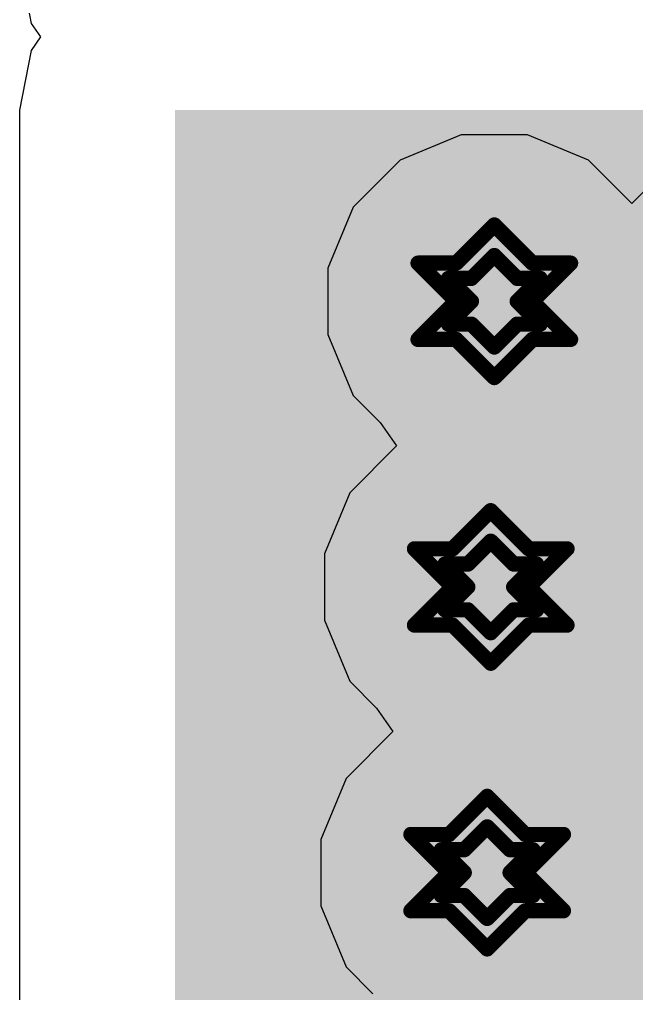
# Model space of a CAD drawing. Header units: inches. Extents: x -5 to 5328, y -4 to 5281.
# Drawn here: x 49.121 to 51.176, y 46.347 to 49.589 of the extents above; entities that cross this region are included whole.
import ezdxf

# ---------------------------------------------------------------- set-up
doc = ezdxf.new("R2010")
doc.units = ezdxf.units.IN
for name, color, linetype in [('Bottom Layer', 5, 'Continuous'), ('Bottom Solder', 6, 'Continuous'), ('Drill Drawing', 1, 'Continuous'), ('Layer 1', 16, 'Continuous'), ('Layer 2', 76, 'Continuous'), ('Top Layer', 1, 'Continuous'), ('Top Solder', 216, 'Continuous'), ('Via Holes', 16, 'Continuous')]:
    doc.layers.add(name, color=color, linetype=linetype)

msp = doc.modelspace()

# ---------------------------------------------------------------- hatches: boundary and pattern name
at = {"layer": 'Bottom Layer'}
h = msp.add_hatch(color=5, dxfattribs=at)
edge = h.paths.add_edge_path()
edge.add_arc((50.7022, 48.6512), 0.3, 0, 360)
h = msp.add_hatch(color=5, dxfattribs=at)
edge = h.paths.add_edge_path()
edge.add_arc((50.6903, 47.7001), 0.3, 0, 360)
h = msp.add_hatch(color=5, dxfattribs=at)
edge = h.paths.add_edge_path()
edge.add_arc((50.6784, 46.7491), 0.3, 0, 360)
at = {"layer": 'Bottom Solder'}
h = msp.add_hatch(color=6, dxfattribs=at)
edge = h.paths.add_edge_path()
edge.add_arc((50.7022, 48.6512), 0.4016, 0, 360)
h = msp.add_hatch(color=6, dxfattribs=at)
edge = h.paths.add_edge_path()
edge.add_arc((50.6903, 47.7001), 0.4016, 0, 360)
h = msp.add_hatch(color=6, dxfattribs=at)
edge = h.paths.add_edge_path()
edge.add_arc((50.6784, 46.7491), 0.4016, 0, 360)
at = {"layer": 'Layer 1'}
h = msp.add_hatch(color=16, dxfattribs=at)
edge = h.paths.add_edge_path()
edge.add_arc((50.7022, 48.6512), 0.3, 0, 360)
h = msp.add_hatch(color=16, dxfattribs=at)
edge = h.paths.add_edge_path()
edge.add_arc((50.6903, 47.7001), 0.3, 0, 360)
h = msp.add_hatch(color=16, dxfattribs=at)
edge = h.paths.add_edge_path()
edge.add_arc((50.6784, 46.7491), 0.3, 0, 360)
at = {"layer": 'Layer 2'}
h = msp.add_hatch(color=76, dxfattribs=at)
edge = h.paths.add_edge_path()
edge.add_arc((50.7022, 48.6512), 0.3, 0, 360)
h = msp.add_hatch(color=76, dxfattribs=at)
edge = h.paths.add_edge_path()
edge.add_arc((50.6903, 47.7001), 0.3, 0, 360)
h = msp.add_hatch(color=76, dxfattribs=at)
edge = h.paths.add_edge_path()
edge.add_arc((50.6784, 46.7491), 0.3, 0, 360)
at = {"layer": 'Top Layer'}
msp.add_hatch(color=1, dxfattribs=at).paths.add_polyline_path([(49.6391, 44.2378), (57.1392, 44.2378), (57.1392, 49.2878), (49.6391, 49.2878)])
h = msp.add_hatch(color=1, dxfattribs=at)
edge = h.paths.add_edge_path()
edge.add_arc((50.7022, 48.6512), 0.3, 0, 360)
h = msp.add_hatch(color=1, dxfattribs=at)
edge = h.paths.add_edge_path()
edge.add_arc((50.6903, 47.7001), 0.3, 0, 360)
h = msp.add_hatch(color=1, dxfattribs=at)
edge = h.paths.add_edge_path()
edge.add_arc((50.6784, 46.7491), 0.3, 0, 360)
at = {"layer": 'Top Solder'}
h = msp.add_hatch(color=216, dxfattribs=at)
edge = h.paths.add_edge_path()
edge.add_arc((50.7022, 48.6512), 0.4016, 0, 360)
h = msp.add_hatch(color=216, dxfattribs=at)
edge = h.paths.add_edge_path()
edge.add_arc((50.6903, 47.7001), 0.4016, 0, 360)
h = msp.add_hatch(color=216, dxfattribs=at)
edge = h.paths.add_edge_path()
edge.add_arc((50.6784, 46.7491), 0.4016, 0, 360)
at = {"layer": 'Via Holes'}
h = msp.add_hatch(color=7, dxfattribs=at)
edge = h.paths.add_edge_path()
edge.add_arc((50.7022, 48.6512), 0.15, 0, 360)
h = msp.add_hatch(color=7, dxfattribs=at)
edge = h.paths.add_edge_path()
edge.add_arc((50.6903, 47.7001), 0.15, 0, 360)
h = msp.add_hatch(color=7, dxfattribs=at)
edge = h.paths.add_edge_path()
edge.add_arc((50.6784, 46.7491), 0.15, 0, 360)

# ---------------------------------------------------------------- linework, layer by layer
at = {"layer": 'Bottom Layer'}
for p, q in [((50.592, 49.2052), (50.3884, 49.1208)), ((50.8124, 49.2052), (50.592, 49.2052)), ((51.016, 49.1208), (50.8124, 49.2052)), ((50.3884, 49.1208), (50.2326, 48.965)), ((51.1597, 48.9772), (51.016, 49.1208)), ((51.3034, 49.1208), (51.1597, 48.9772)), ((50.2326, 48.965), (50.1482, 48.7614)), ((50.1482, 48.7614), (50.1482, 48.541)), ((50.1482, 48.541), (50.2326, 48.3374)), ((50.2326, 48.3374), (50.3219, 48.248)), ((50.3219, 48.248), (50.3765, 48.1698)), ((50.3765, 48.1698), (50.2206, 48.014)), ((50.2206, 48.014), (50.1363, 47.8103)), ((50.1363, 47.8103), (50.1363, 47.5899)), ((50.1363, 47.5899), (50.2206, 47.3863)), ((50.2206, 47.3863), (50.31, 47.297)), ((50.31, 47.297), (50.3645, 47.2188)), ((50.3645, 47.2188), (50.2087, 47.0629)), ((50.2087, 47.0629), (50.1244, 46.8593)), ((50.1244, 46.8593), (50.1244, 46.6389)), ((50.1244, 46.6389), (50.2087, 46.4353)), ((50.2087, 46.4353), (50.2981, 46.3459))]:
    msp.add_line(p, q, dxfattribs=at)
at = {"layer": 'Drill Drawing'}
for points in [[(50.5752, 48.7782, 0.0508, 0.0508, 0), (50.7022, 48.9052, 0.0508, 0.0508, 0)], [(50.7022, 48.9052, 0.0508, 0.0508, 0), (50.8292, 48.7782, 0.0508, 0.0508, 0)], [(50.4482, 48.7782, 0.0508, 0.0508, 0), (50.5752, 48.6512, 0.0508, 0.0508, 0)], [(50.4482, 48.7782, 0.0508, 0.0508, 0), (50.5752, 48.7782, 0.0508, 0.0508, 0)], [(50.626, 48.7274, 0.0508, 0.0508, 0), (50.7022, 48.8036, 0.0508, 0.0508, 0)], [(50.7022, 48.8036, 0.0508, 0.0508, 0), (50.7784, 48.7274, 0.0508, 0.0508, 0)], [(50.8292, 48.7782, 0.0508, 0.0508, 0), (50.9562, 48.7782, 0.0508, 0.0508, 0)], [(50.8292, 48.6512, 0.0508, 0.0508, 0), (50.9562, 48.7782, 0.0508, 0.0508, 0)], [(50.5498, 48.7274, 0.0508, 0.0508, 0), (50.626, 48.6512, 0.0508, 0.0508, 0)], [(50.5498, 48.7274, 0.0508, 0.0508, 0), (50.626, 48.7274, 0.0508, 0.0508, 0)], [(50.7784, 48.7274, 0.0508, 0.0508, 0), (50.8546, 48.7274, 0.0508, 0.0508, 0)], [(50.7784, 48.6512, 0.0508, 0.0508, 0), (50.8546, 48.7274, 0.0508, 0.0508, 0)], [(50.4482, 48.5242, 0.0508, 0.0508, 0), (50.5752, 48.6512, 0.0508, 0.0508, 0)], [(50.5498, 48.575, 0.0508, 0.0508, 0), (50.626, 48.6512, 0.0508, 0.0508, 0)], [(50.7784, 48.6512, 0.0508, 0.0508, 0), (50.8546, 48.575, 0.0508, 0.0508, 0)], [(50.8292, 48.6512, 0.0508, 0.0508, 0), (50.9562, 48.5242, 0.0508, 0.0508, 0)], [(50.5498, 48.575, 0.0508, 0.0508, 0), (50.626, 48.575, 0.0508, 0.0508, 0)], [(50.626, 48.575, 0.0508, 0.0508, 0), (50.7022, 48.4988, 0.0508, 0.0508, 0)], [(50.7022, 48.4988, 0.0508, 0.0508, 0), (50.7784, 48.575, 0.0508, 0.0508, 0)], [(50.7784, 48.575, 0.0508, 0.0508, 0), (50.8546, 48.575, 0.0508, 0.0508, 0)], [(50.4482, 48.5242, 0.0508, 0.0508, 0), (50.5752, 48.5242, 0.0508, 0.0508, 0)], [(50.5752, 48.5242, 0.0508, 0.0508, 0), (50.7022, 48.3972, 0.0508, 0.0508, 0)], [(50.7022, 48.3972, 0.0508, 0.0508, 0), (50.8292, 48.5242, 0.0508, 0.0508, 0)], [(50.8292, 48.5242, 0.0508, 0.0508, 0), (50.9562, 48.5242, 0.0508, 0.0508, 0)], [(50.5633, 47.8271, 0.0508, 0.0508, 0), (50.6903, 47.9541, 0.0508, 0.0508, 0)], [(50.6903, 47.9541, 0.0508, 0.0508, 0), (50.8173, 47.8271, 0.0508, 0.0508, 0)], [(50.6141, 47.7763, 0.0508, 0.0508, 0), (50.6903, 47.8525, 0.0508, 0.0508, 0)], [(50.6903, 47.8525, 0.0508, 0.0508, 0), (50.7665, 47.7763, 0.0508, 0.0508, 0)], [(50.4363, 47.8271, 0.0508, 0.0508, 0), (50.5633, 47.7001, 0.0508, 0.0508, 0)], [(50.4363, 47.8271, 0.0508, 0.0508, 0), (50.5633, 47.8271, 0.0508, 0.0508, 0)], [(50.8173, 47.8271, 0.0508, 0.0508, 0), (50.9443, 47.8271, 0.0508, 0.0508, 0)], [(50.8173, 47.7001, 0.0508, 0.0508, 0), (50.9443, 47.8271, 0.0508, 0.0508, 0)], [(50.5379, 47.7763, 0.0508, 0.0508, 0), (50.6141, 47.7001, 0.0508, 0.0508, 0)], [(50.5379, 47.7763, 0.0508, 0.0508, 0), (50.6141, 47.7763, 0.0508, 0.0508, 0)], [(50.7665, 47.7763, 0.0508, 0.0508, 0), (50.8427, 47.7763, 0.0508, 0.0508, 0)], [(50.7665, 47.7001, 0.0508, 0.0508, 0), (50.8427, 47.7763, 0.0508, 0.0508, 0)], [(50.4363, 47.5731, 0.0508, 0.0508, 0), (50.5633, 47.7001, 0.0508, 0.0508, 0)], [(50.5379, 47.6239, 0.0508, 0.0508, 0), (50.6141, 47.7001, 0.0508, 0.0508, 0)], [(50.7665, 47.7001, 0.0508, 0.0508, 0), (50.8427, 47.6239, 0.0508, 0.0508, 0)], [(50.8173, 47.7001, 0.0508, 0.0508, 0), (50.9443, 47.5731, 0.0508, 0.0508, 0)], [(50.5379, 47.6239, 0.0508, 0.0508, 0), (50.6141, 47.6239, 0.0508, 0.0508, 0)], [(50.6141, 47.6239, 0.0508, 0.0508, 0), (50.6903, 47.5477, 0.0508, 0.0508, 0)], [(50.6903, 47.5477, 0.0508, 0.0508, 0), (50.7665, 47.6239, 0.0508, 0.0508, 0)], [(50.7665, 47.6239, 0.0508, 0.0508, 0), (50.8427, 47.6239, 0.0508, 0.0508, 0)], [(50.4363, 47.5731, 0.0508, 0.0508, 0), (50.5633, 47.5731, 0.0508, 0.0508, 0)], [(50.5633, 47.5731, 0.0508, 0.0508, 0), (50.6903, 47.4461, 0.0508, 0.0508, 0)], [(50.6903, 47.4461, 0.0508, 0.0508, 0), (50.8173, 47.5731, 0.0508, 0.0508, 0)], [(50.8173, 47.5731, 0.0508, 0.0508, 0), (50.9443, 47.5731, 0.0508, 0.0508, 0)], [(50.5514, 46.8761, 0.0508, 0.0508, 0), (50.6784, 47.0031, 0.0508, 0.0508, 0)], [(50.6784, 47.0031, 0.0508, 0.0508, 0), (50.8054, 46.8761, 0.0508, 0.0508, 0)], [(50.6022, 46.8253, 0.0508, 0.0508, 0), (50.6784, 46.9015, 0.0508, 0.0508, 0)], [(50.6784, 46.9015, 0.0508, 0.0508, 0), (50.7546, 46.8253, 0.0508, 0.0508, 0)], [(50.4244, 46.8761, 0.0508, 0.0508, 0), (50.5514, 46.7491, 0.0508, 0.0508, 0)], [(50.4244, 46.8761, 0.0508, 0.0508, 0), (50.5514, 46.8761, 0.0508, 0.0508, 0)], [(50.8054, 46.8761, 0.0508, 0.0508, 0), (50.9324, 46.8761, 0.0508, 0.0508, 0)], [(50.8054, 46.7491, 0.0508, 0.0508, 0), (50.9324, 46.8761, 0.0508, 0.0508, 0)], [(50.526, 46.8253, 0.0508, 0.0508, 0), (50.6022, 46.7491, 0.0508, 0.0508, 0)], [(50.526, 46.8253, 0.0508, 0.0508, 0), (50.6022, 46.8253, 0.0508, 0.0508, 0)], [(50.7546, 46.8253, 0.0508, 0.0508, 0), (50.8308, 46.8253, 0.0508, 0.0508, 0)], [(50.7546, 46.7491, 0.0508, 0.0508, 0), (50.8308, 46.8253, 0.0508, 0.0508, 0)], [(50.4244, 46.6221, 0.0508, 0.0508, 0), (50.5514, 46.7491, 0.0508, 0.0508, 0)], [(50.526, 46.6729, 0.0508, 0.0508, 0), (50.6022, 46.7491, 0.0508, 0.0508, 0)], [(50.7546, 46.7491, 0.0508, 0.0508, 0), (50.8308, 46.6729, 0.0508, 0.0508, 0)], [(50.8054, 46.7491, 0.0508, 0.0508, 0), (50.9324, 46.6221, 0.0508, 0.0508, 0)], [(50.526, 46.6729, 0.0508, 0.0508, 0), (50.6022, 46.6729, 0.0508, 0.0508, 0)], [(50.6022, 46.6729, 0.0508, 0.0508, 0), (50.6784, 46.5967, 0.0508, 0.0508, 0)], [(50.6784, 46.5967, 0.0508, 0.0508, 0), (50.7546, 46.6729, 0.0508, 0.0508, 0)], [(50.7546, 46.6729, 0.0508, 0.0508, 0), (50.8308, 46.6729, 0.0508, 0.0508, 0)], [(50.4244, 46.6221, 0.0508, 0.0508, 0), (50.5514, 46.6221, 0.0508, 0.0508, 0)], [(50.5514, 46.6221, 0.0508, 0.0508, 0), (50.6784, 46.4951, 0.0508, 0.0508, 0)], [(50.6784, 46.4951, 0.0508, 0.0508, 0), (50.8054, 46.6221, 0.0508, 0.0508, 0)], [(50.8054, 46.6221, 0.0508, 0.0508, 0), (50.9324, 46.6221, 0.0508, 0.0508, 0)]]:
    msp.add_lwpolyline(points, format="xyseb", dxfattribs=at)
for points in [[(50.6895, 48.9052, 0.0254, 0.0254, 1), (50.7149, 48.9052, 0.0254, 0.0254, 1)], [(50.6895, 48.9052, 0.0254, 0.0254, 1), (50.7149, 48.9052, 0.0254, 0.0254, 1)], [(50.4355, 48.7782, 0.0254, 0.0254, 1), (50.4609, 48.7782, 0.0254, 0.0254, 1)], [(50.4355, 48.7782, 0.0254, 0.0254, 1), (50.4609, 48.7782, 0.0254, 0.0254, 1)], [(50.5625, 48.7782, 0.0254, 0.0254, 1), (50.5879, 48.7782, 0.0254, 0.0254, 1)], [(50.5625, 48.7782, 0.0254, 0.0254, 1), (50.5879, 48.7782, 0.0254, 0.0254, 1)], [(50.6895, 48.8036, 0.0254, 0.0254, 1), (50.7149, 48.8036, 0.0254, 0.0254, 1)], [(50.6895, 48.8036, 0.0254, 0.0254, 1), (50.7149, 48.8036, 0.0254, 0.0254, 1)], [(50.8165, 48.7782, 0.0254, 0.0254, 1), (50.8419, 48.7782, 0.0254, 0.0254, 1)], [(50.8165, 48.7782, 0.0254, 0.0254, 1), (50.8419, 48.7782, 0.0254, 0.0254, 1)], [(50.9435, 48.7782, 0.0254, 0.0254, 1), (50.9689, 48.7782, 0.0254, 0.0254, 1)], [(50.9435, 48.7782, 0.0254, 0.0254, 1), (50.9689, 48.7782, 0.0254, 0.0254, 1)], [(50.5371, 48.7274, 0.0254, 0.0254, 1), (50.5625, 48.7274, 0.0254, 0.0254, 1)], [(50.5371, 48.7274, 0.0254, 0.0254, 1), (50.5625, 48.7274, 0.0254, 0.0254, 1)], [(50.6133, 48.7274, 0.0254, 0.0254, 1), (50.6387, 48.7274, 0.0254, 0.0254, 1)], [(50.6133, 48.7274, 0.0254, 0.0254, 1), (50.6387, 48.7274, 0.0254, 0.0254, 1)], [(50.7657, 48.7274, 0.0254, 0.0254, 1), (50.7911, 48.7274, 0.0254, 0.0254, 1)], [(50.7657, 48.7274, 0.0254, 0.0254, 1), (50.7911, 48.7274, 0.0254, 0.0254, 1)], [(50.8419, 48.7274, 0.0254, 0.0254, 1), (50.8673, 48.7274, 0.0254, 0.0254, 1)], [(50.8419, 48.7274, 0.0254, 0.0254, 1), (50.8673, 48.7274, 0.0254, 0.0254, 1)], [(50.5625, 48.6512, 0.0254, 0.0254, 1), (50.5879, 48.6512, 0.0254, 0.0254, 1)], [(50.5625, 48.6512, 0.0254, 0.0254, 1), (50.5879, 48.6512, 0.0254, 0.0254, 1)], [(50.6133, 48.6512, 0.0254, 0.0254, 1), (50.6387, 48.6512, 0.0254, 0.0254, 1)], [(50.6133, 48.6512, 0.0254, 0.0254, 1), (50.6387, 48.6512, 0.0254, 0.0254, 1)], [(50.7657, 48.6512, 0.0254, 0.0254, 1), (50.7911, 48.6512, 0.0254, 0.0254, 1)], [(50.7657, 48.6512, 0.0254, 0.0254, 1), (50.7911, 48.6512, 0.0254, 0.0254, 1)], [(50.8165, 48.6512, 0.0254, 0.0254, 1), (50.8419, 48.6512, 0.0254, 0.0254, 1)], [(50.8165, 48.6512, 0.0254, 0.0254, 1), (50.8419, 48.6512, 0.0254, 0.0254, 1)], [(50.5371, 48.575, 0.0254, 0.0254, 1), (50.5625, 48.575, 0.0254, 0.0254, 1)], [(50.5371, 48.575, 0.0254, 0.0254, 1), (50.5625, 48.575, 0.0254, 0.0254, 1)], [(50.6133, 48.575, 0.0254, 0.0254, 1), (50.6387, 48.575, 0.0254, 0.0254, 1)], [(50.6133, 48.575, 0.0254, 0.0254, 1), (50.6387, 48.575, 0.0254, 0.0254, 1)], [(50.7657, 48.575, 0.0254, 0.0254, 1), (50.7911, 48.575, 0.0254, 0.0254, 1)], [(50.7657, 48.575, 0.0254, 0.0254, 1), (50.7911, 48.575, 0.0254, 0.0254, 1)], [(50.8419, 48.575, 0.0254, 0.0254, 1), (50.8673, 48.575, 0.0254, 0.0254, 1)], [(50.8419, 48.575, 0.0254, 0.0254, 1), (50.8673, 48.575, 0.0254, 0.0254, 1)], [(50.4355, 48.5242, 0.0254, 0.0254, 1), (50.4609, 48.5242, 0.0254, 0.0254, 1)], [(50.4355, 48.5242, 0.0254, 0.0254, 1), (50.4609, 48.5242, 0.0254, 0.0254, 1)], [(50.5625, 48.5242, 0.0254, 0.0254, 1), (50.5879, 48.5242, 0.0254, 0.0254, 1)], [(50.5625, 48.5242, 0.0254, 0.0254, 1), (50.5879, 48.5242, 0.0254, 0.0254, 1)], [(50.8165, 48.5242, 0.0254, 0.0254, 1), (50.8419, 48.5242, 0.0254, 0.0254, 1)], [(50.8165, 48.5242, 0.0254, 0.0254, 1), (50.8419, 48.5242, 0.0254, 0.0254, 1)], [(50.9435, 48.5242, 0.0254, 0.0254, 1), (50.9689, 48.5242, 0.0254, 0.0254, 1)], [(50.9435, 48.5242, 0.0254, 0.0254, 1), (50.9689, 48.5242, 0.0254, 0.0254, 1)], [(50.6895, 48.4988, 0.0254, 0.0254, 1), (50.7149, 48.4988, 0.0254, 0.0254, 1)], [(50.6895, 48.4988, 0.0254, 0.0254, 1), (50.7149, 48.4988, 0.0254, 0.0254, 1)], [(50.6895, 48.3972, 0.0254, 0.0254, 1), (50.7149, 48.3972, 0.0254, 0.0254, 1)], [(50.6895, 48.3972, 0.0254, 0.0254, 1), (50.7149, 48.3972, 0.0254, 0.0254, 1)], [(50.6776, 47.9541, 0.0254, 0.0254, 1), (50.703, 47.9541, 0.0254, 0.0254, 1)], [(50.6776, 47.9541, 0.0254, 0.0254, 1), (50.703, 47.9541, 0.0254, 0.0254, 1)], [(50.6776, 47.8525, 0.0254, 0.0254, 1), (50.703, 47.8525, 0.0254, 0.0254, 1)], [(50.6776, 47.8525, 0.0254, 0.0254, 1), (50.703, 47.8525, 0.0254, 0.0254, 1)], [(50.4236, 47.8271, 0.0254, 0.0254, 1), (50.449, 47.8271, 0.0254, 0.0254, 1)], [(50.4236, 47.8271, 0.0254, 0.0254, 1), (50.449, 47.8271, 0.0254, 0.0254, 1)], [(50.5506, 47.8271, 0.0254, 0.0254, 1), (50.576, 47.8271, 0.0254, 0.0254, 1)], [(50.5506, 47.8271, 0.0254, 0.0254, 1), (50.576, 47.8271, 0.0254, 0.0254, 1)], [(50.8046, 47.8271, 0.0254, 0.0254, 1), (50.83, 47.8271, 0.0254, 0.0254, 1)], [(50.8046, 47.8271, 0.0254, 0.0254, 1), (50.83, 47.8271, 0.0254, 0.0254, 1)], [(50.9316, 47.8271, 0.0254, 0.0254, 1), (50.957, 47.8271, 0.0254, 0.0254, 1)], [(50.9316, 47.8271, 0.0254, 0.0254, 1), (50.957, 47.8271, 0.0254, 0.0254, 1)], [(50.5252, 47.7763, 0.0254, 0.0254, 1), (50.5506, 47.7763, 0.0254, 0.0254, 1)], [(50.5252, 47.7763, 0.0254, 0.0254, 1), (50.5506, 47.7763, 0.0254, 0.0254, 1)], [(50.6014, 47.7763, 0.0254, 0.0254, 1), (50.6268, 47.7763, 0.0254, 0.0254, 1)], [(50.6014, 47.7763, 0.0254, 0.0254, 1), (50.6268, 47.7763, 0.0254, 0.0254, 1)], [(50.7538, 47.7763, 0.0254, 0.0254, 1), (50.7792, 47.7763, 0.0254, 0.0254, 1)], [(50.7538, 47.7763, 0.0254, 0.0254, 1), (50.7792, 47.7763, 0.0254, 0.0254, 1)], [(50.83, 47.7763, 0.0254, 0.0254, 1), (50.8554, 47.7763, 0.0254, 0.0254, 1)], [(50.83, 47.7763, 0.0254, 0.0254, 1), (50.8554, 47.7763, 0.0254, 0.0254, 1)], [(50.5506, 47.7001, 0.0254, 0.0254, 1), (50.576, 47.7001, 0.0254, 0.0254, 1)], [(50.5506, 47.7001, 0.0254, 0.0254, 1), (50.576, 47.7001, 0.0254, 0.0254, 1)], [(50.6014, 47.7001, 0.0254, 0.0254, 1), (50.6268, 47.7001, 0.0254, 0.0254, 1)], [(50.6014, 47.7001, 0.0254, 0.0254, 1), (50.6268, 47.7001, 0.0254, 0.0254, 1)], [(50.7538, 47.7001, 0.0254, 0.0254, 1), (50.7792, 47.7001, 0.0254, 0.0254, 1)], [(50.7538, 47.7001, 0.0254, 0.0254, 1), (50.7792, 47.7001, 0.0254, 0.0254, 1)], [(50.8046, 47.7001, 0.0254, 0.0254, 1), (50.83, 47.7001, 0.0254, 0.0254, 1)], [(50.8046, 47.7001, 0.0254, 0.0254, 1), (50.83, 47.7001, 0.0254, 0.0254, 1)], [(50.5252, 47.6239, 0.0254, 0.0254, 1), (50.5506, 47.6239, 0.0254, 0.0254, 1)], [(50.5252, 47.6239, 0.0254, 0.0254, 1), (50.5506, 47.6239, 0.0254, 0.0254, 1)], [(50.6014, 47.6239, 0.0254, 0.0254, 1), (50.6268, 47.6239, 0.0254, 0.0254, 1)], [(50.6014, 47.6239, 0.0254, 0.0254, 1), (50.6268, 47.6239, 0.0254, 0.0254, 1)], [(50.7538, 47.6239, 0.0254, 0.0254, 1), (50.7792, 47.6239, 0.0254, 0.0254, 1)], [(50.7538, 47.6239, 0.0254, 0.0254, 1), (50.7792, 47.6239, 0.0254, 0.0254, 1)], [(50.83, 47.6239, 0.0254, 0.0254, 1), (50.8554, 47.6239, 0.0254, 0.0254, 1)], [(50.83, 47.6239, 0.0254, 0.0254, 1), (50.8554, 47.6239, 0.0254, 0.0254, 1)], [(50.4236, 47.5731, 0.0254, 0.0254, 1), (50.449, 47.5731, 0.0254, 0.0254, 1)], [(50.4236, 47.5731, 0.0254, 0.0254, 1), (50.449, 47.5731, 0.0254, 0.0254, 1)], [(50.5506, 47.5731, 0.0254, 0.0254, 1), (50.576, 47.5731, 0.0254, 0.0254, 1)], [(50.5506, 47.5731, 0.0254, 0.0254, 1), (50.576, 47.5731, 0.0254, 0.0254, 1)], [(50.6776, 47.5477, 0.0254, 0.0254, 1), (50.703, 47.5477, 0.0254, 0.0254, 1)], [(50.6776, 47.5477, 0.0254, 0.0254, 1), (50.703, 47.5477, 0.0254, 0.0254, 1)], [(50.8046, 47.5731, 0.0254, 0.0254, 1), (50.83, 47.5731, 0.0254, 0.0254, 1)], [(50.8046, 47.5731, 0.0254, 0.0254, 1), (50.83, 47.5731, 0.0254, 0.0254, 1)], [(50.9316, 47.5731, 0.0254, 0.0254, 1), (50.957, 47.5731, 0.0254, 0.0254, 1)], [(50.9316, 47.5731, 0.0254, 0.0254, 1), (50.957, 47.5731, 0.0254, 0.0254, 1)], [(50.6776, 47.4461, 0.0254, 0.0254, 1), (50.703, 47.4461, 0.0254, 0.0254, 1)], [(50.6776, 47.4461, 0.0254, 0.0254, 1), (50.703, 47.4461, 0.0254, 0.0254, 1)], [(50.6657, 47.0031, 0.0254, 0.0254, 1), (50.6911, 47.0031, 0.0254, 0.0254, 1)], [(50.6657, 47.0031, 0.0254, 0.0254, 1), (50.6911, 47.0031, 0.0254, 0.0254, 1)], [(50.6657, 46.9015, 0.0254, 0.0254, 1), (50.6911, 46.9015, 0.0254, 0.0254, 1)], [(50.6657, 46.9015, 0.0254, 0.0254, 1), (50.6911, 46.9015, 0.0254, 0.0254, 1)], [(50.4117, 46.8761, 0.0254, 0.0254, 1), (50.4371, 46.8761, 0.0254, 0.0254, 1)], [(50.4117, 46.8761, 0.0254, 0.0254, 1), (50.4371, 46.8761, 0.0254, 0.0254, 1)], [(50.5387, 46.8761, 0.0254, 0.0254, 1), (50.5641, 46.8761, 0.0254, 0.0254, 1)], [(50.5387, 46.8761, 0.0254, 0.0254, 1), (50.5641, 46.8761, 0.0254, 0.0254, 1)], [(50.7927, 46.8761, 0.0254, 0.0254, 1), (50.8181, 46.8761, 0.0254, 0.0254, 1)], [(50.7927, 46.8761, 0.0254, 0.0254, 1), (50.8181, 46.8761, 0.0254, 0.0254, 1)], [(50.9197, 46.8761, 0.0254, 0.0254, 1), (50.9451, 46.8761, 0.0254, 0.0254, 1)], [(50.9197, 46.8761, 0.0254, 0.0254, 1), (50.9451, 46.8761, 0.0254, 0.0254, 1)], [(50.5133, 46.8253, 0.0254, 0.0254, 1), (50.5387, 46.8253, 0.0254, 0.0254, 1)], [(50.5133, 46.8253, 0.0254, 0.0254, 1), (50.5387, 46.8253, 0.0254, 0.0254, 1)], [(50.5895, 46.8253, 0.0254, 0.0254, 1), (50.6149, 46.8253, 0.0254, 0.0254, 1)], [(50.5895, 46.8253, 0.0254, 0.0254, 1), (50.6149, 46.8253, 0.0254, 0.0254, 1)], [(50.7419, 46.8253, 0.0254, 0.0254, 1), (50.7673, 46.8253, 0.0254, 0.0254, 1)], [(50.7419, 46.8253, 0.0254, 0.0254, 1), (50.7673, 46.8253, 0.0254, 0.0254, 1)], [(50.8181, 46.8253, 0.0254, 0.0254, 1), (50.8435, 46.8253, 0.0254, 0.0254, 1)], [(50.8181, 46.8253, 0.0254, 0.0254, 1), (50.8435, 46.8253, 0.0254, 0.0254, 1)], [(50.5387, 46.7491, 0.0254, 0.0254, 1), (50.5641, 46.7491, 0.0254, 0.0254, 1)], [(50.5387, 46.7491, 0.0254, 0.0254, 1), (50.5641, 46.7491, 0.0254, 0.0254, 1)], [(50.5895, 46.7491, 0.0254, 0.0254, 1), (50.6149, 46.7491, 0.0254, 0.0254, 1)], [(50.5895, 46.7491, 0.0254, 0.0254, 1), (50.6149, 46.7491, 0.0254, 0.0254, 1)], [(50.7419, 46.7491, 0.0254, 0.0254, 1), (50.7673, 46.7491, 0.0254, 0.0254, 1)], [(50.7419, 46.7491, 0.0254, 0.0254, 1), (50.7673, 46.7491, 0.0254, 0.0254, 1)], [(50.7927, 46.7491, 0.0254, 0.0254, 1), (50.8181, 46.7491, 0.0254, 0.0254, 1)], [(50.7927, 46.7491, 0.0254, 0.0254, 1), (50.8181, 46.7491, 0.0254, 0.0254, 1)], [(50.5133, 46.6729, 0.0254, 0.0254, 1), (50.5387, 46.6729, 0.0254, 0.0254, 1)], [(50.5133, 46.6729, 0.0254, 0.0254, 1), (50.5387, 46.6729, 0.0254, 0.0254, 1)], [(50.5895, 46.6729, 0.0254, 0.0254, 1), (50.6149, 46.6729, 0.0254, 0.0254, 1)], [(50.5895, 46.6729, 0.0254, 0.0254, 1), (50.6149, 46.6729, 0.0254, 0.0254, 1)], [(50.7419, 46.6729, 0.0254, 0.0254, 1), (50.7673, 46.6729, 0.0254, 0.0254, 1)], [(50.7419, 46.6729, 0.0254, 0.0254, 1), (50.7673, 46.6729, 0.0254, 0.0254, 1)], [(50.8181, 46.6729, 0.0254, 0.0254, 1), (50.8435, 46.6729, 0.0254, 0.0254, 1)], [(50.8181, 46.6729, 0.0254, 0.0254, 1), (50.8435, 46.6729, 0.0254, 0.0254, 1)], [(50.4117, 46.6221, 0.0254, 0.0254, 1), (50.4371, 46.6221, 0.0254, 0.0254, 1)], [(50.4117, 46.6221, 0.0254, 0.0254, 1), (50.4371, 46.6221, 0.0254, 0.0254, 1)], [(50.5387, 46.6221, 0.0254, 0.0254, 1), (50.5641, 46.6221, 0.0254, 0.0254, 1)], [(50.5387, 46.6221, 0.0254, 0.0254, 1), (50.5641, 46.6221, 0.0254, 0.0254, 1)], [(50.7927, 46.6221, 0.0254, 0.0254, 1), (50.8181, 46.6221, 0.0254, 0.0254, 1)], [(50.7927, 46.6221, 0.0254, 0.0254, 1), (50.8181, 46.6221, 0.0254, 0.0254, 1)], [(50.9197, 46.6221, 0.0254, 0.0254, 1), (50.9451, 46.6221, 0.0254, 0.0254, 1)], [(50.9197, 46.6221, 0.0254, 0.0254, 1), (50.9451, 46.6221, 0.0254, 0.0254, 1)], [(50.6657, 46.5967, 0.0254, 0.0254, 1), (50.6911, 46.5967, 0.0254, 0.0254, 1)], [(50.6657, 46.5967, 0.0254, 0.0254, 1), (50.6911, 46.5967, 0.0254, 0.0254, 1)], [(50.6657, 46.4951, 0.0254, 0.0254, 1), (50.6911, 46.4951, 0.0254, 0.0254, 1)], [(50.6657, 46.4951, 0.0254, 0.0254, 1), (50.6911, 46.4951, 0.0254, 0.0254, 1)]]:
    msp.add_lwpolyline(points, format="xyseb", close=True, dxfattribs=at)
at = {"layer": 'Layer 1'}
for p, q in [((50.592, 49.2052), (50.3884, 49.1208)), ((50.8124, 49.2052), (50.592, 49.2052)), ((51.016, 49.1208), (50.8124, 49.2052)), ((50.3884, 49.1208), (50.2326, 48.965)), ((51.1597, 48.9772), (51.016, 49.1208)), ((51.3034, 49.1208), (51.1597, 48.9772)), ((50.2326, 48.965), (50.1482, 48.7614)), ((50.1482, 48.7614), (50.1482, 48.541)), ((50.1482, 48.541), (50.2326, 48.3374)), ((50.2326, 48.3374), (50.3219, 48.248)), ((50.3219, 48.248), (50.3765, 48.1698)), ((50.3765, 48.1698), (50.2206, 48.014)), ((50.2206, 48.014), (50.1363, 47.8103)), ((50.1363, 47.8103), (50.1363, 47.5899)), ((50.1363, 47.5899), (50.2206, 47.3863)), ((50.2206, 47.3863), (50.31, 47.297)), ((50.31, 47.297), (50.3645, 47.2188)), ((50.3645, 47.2188), (50.2087, 47.0629)), ((50.2087, 47.0629), (50.1244, 46.8593)), ((50.1244, 46.8593), (50.1244, 46.6389)), ((50.1244, 46.6389), (50.2087, 46.4353)), ((50.2087, 46.4353), (50.2981, 46.3459))]:
    msp.add_line(p, q, dxfattribs=at)
at = {"layer": 'Top Layer'}
for p, q in [((49.1211, 49.7746), (49.1606, 49.5764)), ((49.1606, 49.5764), (49.1908, 49.5312)), ((49.1908, 49.5312), (49.1606, 49.486)), ((49.1606, 49.486), (49.1211, 49.2878)), ((49.1211, 49.2878), (49.1211, 44.2378))]:
    msp.add_line(p, q, dxfattribs=at)

doc.saveas('drawing.dxf')
